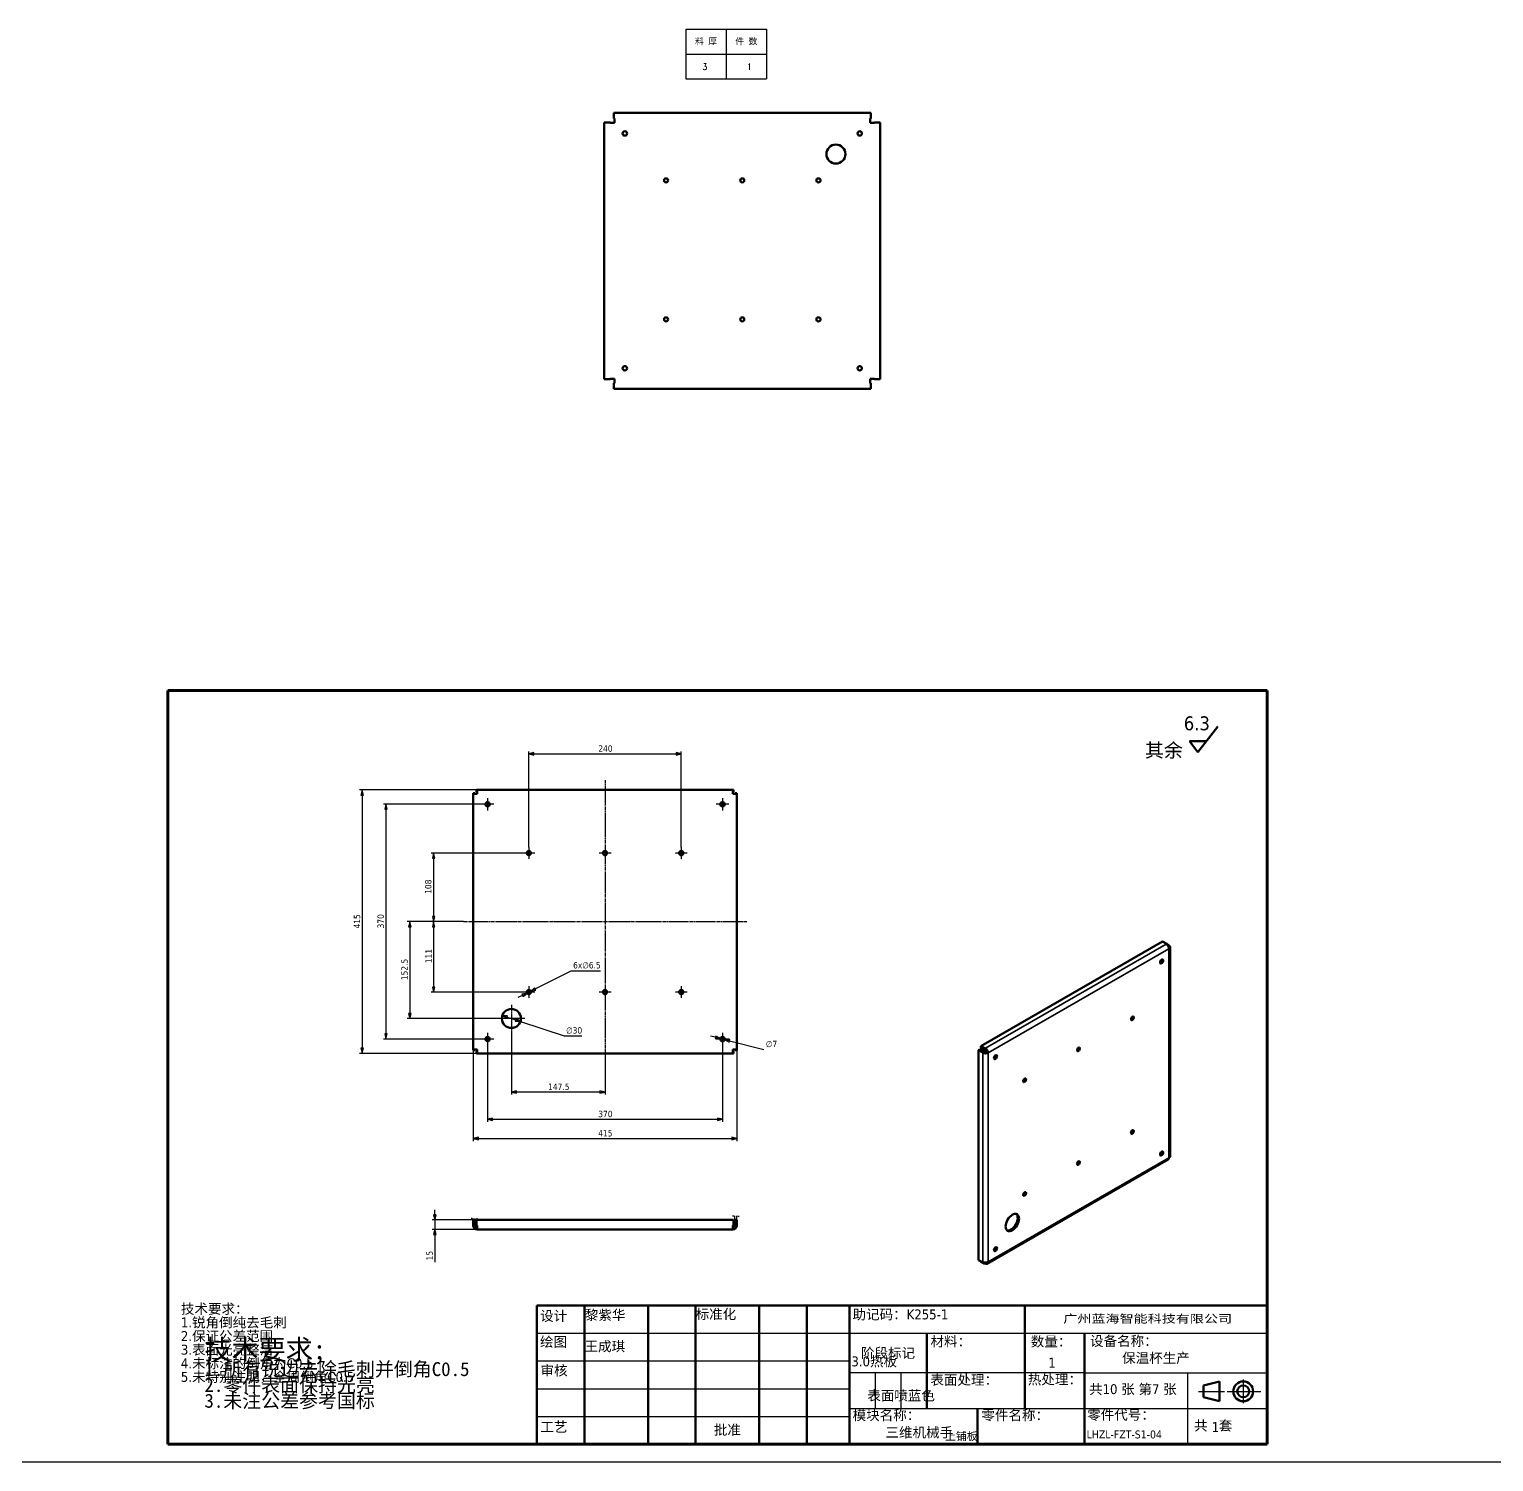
# Model space of a CAD drawing. Header units: millimetres. Extents: x 1472 to 285341, y -86221 to 5170.
# Drawn here: x 4668 to 6975, y -3300 to -1043 of the extents above; entities that cross this region are included whole.
import ezdxf
from ezdxf.enums import TextEntityAlignment as Align

# ---------------------------------------------------------------- set-up
doc = ezdxf.new("R2010")
doc.units = ezdxf.units.MM
doc.linetypes.add('CHAIN', pattern=[0.3543, 0.2362, -0.0295, 0.0591, -0.0295])
for name, color, linetype, lineweight, true_color in [('中心标记 (ISO)', 1, 'Continuous', 25, 0xff0000), ('中心线 (ISO)', 1, 'Continuous', 25, 0xff0000), ('尺寸 (ISO)', 5, 'Continuous', 25, 0x0000ff)]:
    doc.layers.add(name, color=color, linetype=linetype, lineweight=lineweight, true_color=true_color)
for name, color, linetype, lineweight in [('可见 (ISO)', 7, 'Continuous', 50), ('可见窄的 (ISO)', 7, 'Continuous', 35), ('图框 (ISO)', 7, 'Continuous', 70), ('标题 (ISO)', 7, 'Continuous', 50), ('符号 (ISO)', 7, 'Continuous', 25)]:
    doc.layers.add(name, color=color, linetype=linetype, lineweight=lineweight)
doc.styles.add('DIM', font='romans.shx', dxfattribs={"width": 0.8, "bigfont": 'bigfont.shx'})
doc.styles.get("Standard").update_dxf_attribs({"font": 'arial.ttf'})
doc.styles.add('文本样式19', font='tahoma.ttf')
doc.styles.add('文本样式91', font='tahoma.ttf')
doc.styles.add('注释文本 (ISO)', font='tahoma.ttf')
doc.dimstyles.get("Standard").update_dxf_attribs({"dimtxt": 0.18, "dimasz": 0.18, "dimexe": 0.18, "dimexo": 0.0625, "dimgap": 0.09, "dimtad": 0, "dimtih": 1, "dimtoh": 1, "dimdec": 4, "dimzin": 0, "dimdsep": 46, "dimtxsty": 'Standard', "dimcen": 0.09, "dimadec": 0, "dimazin": 0, "dimtfac": 1, "dimtdec": 4, "dimtofl": 0, "dimtmove": 0, "dimatfit": 3, "dimfxl": 0, "dimtolj": 1, "dimtzin": 0, "dimarcsym": 0})
doc.dimstyles.new('默认 (GB)', dxfattribs={"dimscale": 4, "dimtxt": 2.5, "dimasz": 2, "dimexe": 1, "dimexo": 0, "dimgap": 0.75, "dimtad": 1, "dimtoh": 1, "dimrnd": 1e-08, "dimdsep": 46, "dimtxsty": '注释文本 (ISO)', "dimblk": 'Filled-1', "dimcen": 0.09, "dimdle": 10, "dimclrd": 256, "dimclre": 256, "dimclrt": 256, "dimaunit": 1, "dimazin": 2, "dimtfac": 0.8, "dimtdec": 3, "dimtmove": 0, "dimatfit": 3, "dimldrblk": 'Filled-2', "dimfxl": 0, "dimtolj": 1, "dimtzin": 0, "dimlwd": -1, "dimlwe": -1, "dimarcsym": 0})

# ---------------------------------------------------------------- blocks, each defined once
blk = doc.blocks.new('图框 A3-A4')
at = {"layer": '图框 (ISO)'}
for p, q in [((287, 200), (10, 200)), ((10, 200), (10, 10)), ((287, 10), (287, 200)), ((10, 10), (287, 10))]:
    blk.add_line(p, q, dxfattribs=at)
blk = doc.blocks.new('标题栏 GB1')
at = {"layer": '标题 (ISO)'}
for p, q in [((361.15, 211.7), (366.21, 218.12)), ((361.15, 211.7), (359.01, 214.46)), ((359.01, 214.46), (363.33, 214.46)), ((194.57, 65.23), (194.57, 72.23)), ((194.57, 72.23), (378.57, 72.23)), ((206.57, 65.23), (206.57, 72.23)), ((222.57, 65.23), (222.57, 72.23)), ((234.57, 65.23), (234.57, 72.23)), ((250.57, 65.23), (250.57, 72.23)), ((262.57, 65.23), (262.57, 72.23)), ((273.31, 65.23), (273.31, 72.23)), ((317.57, 65.23), (317.57, 72.23)), ((378.57, 72.23), (378.57, 65.23)), ((194.57, 37.23), (194.57, 65.23)), ((206.57, 37.23), (206.57, 65.23)), ((222.57, 44.23), (222.57, 65.23)), ((234.57, 37.23), (234.57, 65.23)), ((250.57, 37.23), (250.57, 65.23)), ((262.57, 37.23), (262.57, 65.23)), ((273.31, 65.23), (273.31, 37.23)), ((317.57, 55.23), (317.57, 65.23)), ((378.57, 65.23), (378.57, 37.23)), ((317.57, 55.23), (317.57, 46.23)), ((366.57, 53.06), (362.57, 52.06)), ((362.57, 52.06), (362.57, 49.06)), ((366.57, 48.06), (366.57, 53.06)), ((362.57, 49.06), (366.57, 48.06)), ((305.57, 46.23), (305.57, 37.23)), ((222.57, 44.23), (222.57, 37.23)), ((378.57, 37.23), (194.57, 37.23))]:
    blk.add_line(p, q, dxfattribs=at)
at = {"layer": '标题 (ISO)', "lineweight": 25}
for p, q in [((194.57, 65.23), (273.31, 65.23)), ((273.31, 65.23), (378.57, 65.23)), ((194.57, 58.23), (273.31, 58.23)), ((332.57, 55.23), (273.31, 55.23)), ((279.81, 55.23), (279.81, 46.23)), ((286.31, 55.23), (286.31, 46.23)), ((332.57, 55.23), (378.57, 55.23)), ((358.57, 55.23), (358.57, 46.23)), ((372.58, 53.56), (372.58, 47.56)), ((194.57, 51.23), (273.31, 51.23)), ((361.32, 50.56), (367.88, 50.56)), ((368.55, 50.56), (370.07, 50.56)), ((370.07, 50.56), (376.97, 50.56)), ((273.31, 46.23), (378.57, 46.23)), ((358.57, 46.23), (358.57, 37.23)), ((194.57, 44.23), (273.31, 44.23))]:
    blk.add_line(p, q, dxfattribs=at)
at = {"layer": '标题 (ISO)', "lineweight": 50}
for p, q in [((292.81, 65.23), (292.81, 46.23)), ((332.57, 65.23), (332.57, 37.23))]:
    blk.add_line(p, q, dxfattribs=at)
at = {"layer": '标题 (ISO)'}
for radius in [2.5, 1.5]:
    blk.add_circle((372.57, 50.56), radius, dxfattribs=at)
at = {"layer": '标题 (ISO)', "style": '注释文本 (ISO)'}
blk.add_text('阶段标记', height=2.5, dxfattribs=at).set_placement((283.06, 60.23), align=Align.MIDDLE_CENTER)
for s, insert, char_height, attachment_point in [('\\fTahoma|b0|i0;\\H3.5000;6.3', (357.6, 220.71), 3.5, 1), ('\\fTahoma|b0|i0;\\H3.5000;其余', (347.8, 213.91), 3.5, 1), ('\\fTahoma|b0|i0;设计', (195.38, 70.83), 2.5, 1), ('\\f仿宋|b0|i0;\\H2.5000;黎紫华', (206.66, 71.05), 2.5, 1), ('\\fTahoma|b0|i0;标准化', (234.57, 71.28), 2.5, 1), ('助记码：K255-1', (274.11, 71.21), 2.5, 1), ('\\fTahoma|b0|i0;\\W1.30;\\H2.0000;广州\\fArial|b0|i0;\\W1.30;\\H2.0000;蓝海\\fTahoma|b0|i0;\\W1.30;\\H2.0000;智能科技有限公司', (348.5, 68.73), 2, 5), ('\\fTahoma|b0|i0;绘图', (195.35, 64.28), 2.5, 1), ('\\fTahoma|b0|i0;材料：', (293.76, 64.39), 2.5, 1), ('\\fTahoma|b0|i0;数量：', (319.04, 64.37), 2.5, 1), ('\\fTahoma|b0|i0;设备名称：', (333.96, 64.5), 2.5, 1), ('保温杯生产', (342.05, 60.22), 2.5, 1), ('\\fTahoma|b0|i0;审核', (195.48, 57.07), 2.5, 1), ('\\fTahoma|b0|i0;热处理：', (318.29, 54.82), 2.5, 1), ('\\fTahoma|b0|i0;模块名称：', (274.14, 45.81), 2.5, 1), ('\\fTahoma|b0|i0;零件名称：', (306.59, 45.8), 2.5, 1), ('\\fTahoma|b0|i0;零件代号：', (333.25, 45.9), 2.5, 1), ('\\fTahoma|b0|i0;批准', (242.57, 40.73), 2.5, 5), ('三维机械手', (282.42, 41.45), 2.5, 1), ('1', (364.63, 42.81), 2.5, 1)]:
    blk.add_mtext(s, dxfattribs=dict(at, insert=insert, char_height=char_height, attachment_point=attachment_point))
at = {"layer": '标题 (ISO)', "insert": (104.85, 72.61), "char_height": 2.5, "attachment_point": 1, "line_spacing_factor": 0.823237, "style": '注释文本 (ISO)'}
blk.add_mtext('\\fTahoma|b0|i0;技术要求：\\P1.锐角倒纯去毛刺\\P2.保证公差范围\\P3.表面光亮整洁\\P4.未标注的倒角为C0.5\\P5.未特别注明，全周倒角C0.5\\P', dxfattribs=at)
at = {"layer": '标题 (ISO)', "char_height": 2.5, "attachment_point": 1, "style": '注释文本 (ISO)'}
for s, insert, width in [('\\f仿宋|b0|i0;\\H2.5000;王成琪', (206.57, 63.16), 11.2281), ('\\fTahoma|b0|i0;表面处理：', (293.74, 54.71), 17.19), ('\\fTahoma|b0|i0;工艺', (195.45, 42.85), 6.876), ('\\fTahoma|b0|i0;  共   套', (358.32, 43.18), 17.7919)]:
    blk.add_mtext(s, dxfattribs=dict(at, insert=insert, width=width))
at = {"layer": '标题 (ISO)', "insert": (333.72, 52.37), "char_height": 2.5, "width": 27.2374, "attachment_point": 1, "line_spacing_factor": 0.987884, "style": '注释文本 (ISO)'}
blk.add_mtext('共10 张 第7 张', dxfattribs=at)
at = {"layer": '标题 (ISO)'}
for tag, p, height, style in [('材料_001', (293.5, 56.7), 2.5, '注释文本 (ISO)'), ('描述_001', (333.1, 38.7), 2, '文本样式91'), ('零件代号_001', (306.4, 37.87), 2, '文本样式91')]:
    blk.add_attdef(tag, p, '', height=height, dxfattribs=dict(at, style=style))
at = {"layer": '标题 (ISO)', "style": '文本样式91'}
blk.add_attdef('热处理', text='', height=2, dxfattribs=at).set_placement((318.2, 50.63), align=Align.TOP_LEFT)
at = {"layer": '标题 (ISO)', "style": '文本样式19'}
for tag, p in [('工程核准人', (256.57, 40.73)), ('工程批准日期', (267.94, 40.73))]:
    blk.add_attdef(tag, text='', height=1, dxfattribs=at).set_placement(p, align=Align.MIDDLE_CENTER)
blk = doc.blocks.new('Filled-1')
at = {"color": 0}
for p, q in [((0, 0), (-1, 0.25)), ((-1, 0.25), (-1, -0.25)), ((-1, 0), (0, 0)), ((-1, -0.25), (0, 0))]:
    blk.add_line(p, q, dxfattribs=at)
at = {"color": 0, "flags": 128}
blk.add_lwpolyline([(-1, -0.25), (0, 0), (-1, 0.25), (-1, -0.25)], dxfattribs=at)
at = {"color": 0}
blk.add_solid([(-1, -0.25), (0, 0), (-1, 0.25), (-1, -0.25)], dxfattribs=at)
blk = doc.blocks.new('*D412')
at = {"layer": 'Defpoints', "color": 0, "transparency": 16777216}
for p in [(5695.1, -2185), (5455.1, -2331.8), (5695.1, -2331.8)]:
    blk.add_point(p, dxfattribs=at)
at = {"layer": '尺寸 (ISO)', "transparency": 16777216}
for p, q in [((5455.1, -2331.8), (5455.1, -2181)), ((5463.1, -2185), (5687.1, -2185)), ((5695.1, -2331.8), (5695.1, -2181))]:
    blk.add_line(p, q, dxfattribs=at)
at = {"layer": '尺寸 (ISO)', "transparency": 16777216, "xscale": 8, "yscale": 8, "zscale": 8, "rotation": 180}
blk.add_blockref('Filled-1', (5455.1, -2185), dxfattribs=at)
at = {"layer": '尺寸 (ISO)', "transparency": 16777216, "xscale": 8, "yscale": 8, "zscale": 8}
blk.add_blockref('Filled-1', (5695.1, -2185), dxfattribs=at)
at = {"layer": '尺寸 (ISO)', "transparency": 16777216, "insert": (5564.5, -2171.6), "char_height": 10, "attachment_point": 1, "style": '注释文本 (ISO)'}
blk.add_mtext('\\A1;240', dxfattribs=at)
blk = doc.blocks.new('Filled-2')
at = {"color": 0}
for p, q in [((0, 0), (-1, 0.125)), ((-1, 0.125), (-1, -0.125)), ((-1, 0), (0, 0)), ((-1, -0.125), (0, 0))]:
    blk.add_line(p, q, dxfattribs=at)
at = {"color": 0, "flags": 128}
blk.add_lwpolyline([(-1, -0.125), (0, 0), (-1, 0.125), (-1, -0.125)], dxfattribs=at)
at = {"color": 0}
blk.add_solid([(-1, -0.125), (0, 0), (-1, 0.125), (-1, -0.125)], dxfattribs=at)
blk = doc.blocks.new('*D413')
at = {"layer": 'Defpoints', "color": 0, "transparency": 16777216}
for p in [(5427.6, -2623.1), (5575.1, -2672.4), (5427.6, -2717.7)]:
    blk.add_point(p, dxfattribs=at)
at = {"layer": '尺寸 (ISO)', "transparency": 16777216}
for p, q in [((5427.6, -2623.1), (5427.6, -2721.7)), ((5575.1, -2672.4), (5575.1, -2721.7)), ((5567.1, -2717.7), (5435.6, -2717.7))]:
    blk.add_line(p, q, dxfattribs=at)
at = {"layer": '尺寸 (ISO)', "transparency": 16777216, "xscale": 8, "yscale": 8, "zscale": 8, "rotation": 180}
blk.add_blockref('Filled-1', (5427.6, -2717.7), dxfattribs=at)
at = {"layer": '尺寸 (ISO)', "transparency": 16777216, "xscale": 8, "yscale": 8, "zscale": 8}
blk.add_blockref('Filled-1', (5575.1, -2717.7), dxfattribs=at)
at = {"layer": '尺寸 (ISO)', "transparency": 16777216, "insert": (5485.4, -2704.4), "char_height": 10, "attachment_point": 1, "style": '注释文本 (ISO)'}
blk.add_mtext('\\A1;147.5', dxfattribs=at)
blk = doc.blocks.new('*D414')
at = {"layer": 'Defpoints', "color": 0, "transparency": 16777216}
for p in [(5352, -2449.3), (5267.6, -2601.8), (5406.3, -2601.8)]:
    blk.add_point(p, dxfattribs=at)
at = {"layer": '尺寸 (ISO)', "transparency": 16777216}
for p, q in [((5352, -2449.3), (5263.6, -2449.3)), ((5267.6, -2457.3), (5267.6, -2593.8)), ((5406.3, -2601.8), (5263.6, -2601.8))]:
    blk.add_line(p, q, dxfattribs=at)
at = {"layer": '尺寸 (ISO)', "transparency": 16777216, "xscale": 8, "yscale": 8, "zscale": 8}
for p, rotation in [((5267.6, -2449.3), 90), ((5267.6, -2601.8), 270)]:
    blk.add_blockref('Filled-1', p, dxfattribs=dict(at, rotation=rotation))
at = {"layer": '尺寸 (ISO)', "transparency": 16777216, "insert": (5254.2, -2541.6), "char_height": 10, "attachment_point": 1, "rotation": 90, "style": '注释文本 (ISO)'}
blk.add_mtext('\\A1;152.5', dxfattribs=at)
blk = doc.blocks.new('*D415')
at = {"layer": 'Defpoints', "color": 0, "transparency": 16777216}
for p in [(5352, -2449.3), (5305.1, -2560.3), (5455.1, -2560.3)]:
    blk.add_point(p, dxfattribs=at)
at = {"layer": '尺寸 (ISO)', "transparency": 16777216}
for p, q in [((5352, -2449.3), (5301.1, -2449.3)), ((5305.1, -2457.3), (5305.1, -2552.3)), ((5455.1, -2560.3), (5301.1, -2560.3))]:
    blk.add_line(p, q, dxfattribs=at)
at = {"layer": '尺寸 (ISO)', "transparency": 16777216, "xscale": 8, "yscale": 8, "zscale": 8}
for p, rotation in [((5305.1, -2449.3), 90), ((5305.1, -2560.3), 270)]:
    blk.add_blockref('Filled-1', p, dxfattribs=dict(at, rotation=rotation))
at = {"layer": '尺寸 (ISO)', "transparency": 16777216, "insert": (5292.1, -2514.8), "char_height": 10, "attachment_point": 1, "rotation": 90, "style": '注释文本 (ISO)'}
blk.add_mtext('\\A1;111', dxfattribs=at)
blk = doc.blocks.new('*D416')
at = {"layer": 'Defpoints', "color": 0, "transparency": 16777216}
for p in [(5455.1, -2341.3), (5305.1, -2449.3), (5352, -2449.3)]:
    blk.add_point(p, dxfattribs=at)
at = {"layer": '尺寸 (ISO)', "transparency": 16777216}
for p, q in [((5455.1, -2341.3), (5301.1, -2341.3)), ((5305.1, -2349.3), (5305.1, -2441.3)), ((5352, -2449.3), (5301.1, -2449.3))]:
    blk.add_line(p, q, dxfattribs=at)
at = {"layer": '尺寸 (ISO)', "transparency": 16777216, "xscale": 8, "yscale": 8, "zscale": 8}
for p, rotation in [((5305.1, -2341.3), 90), ((5305.1, -2449.3), 270)]:
    blk.add_blockref('Filled-1', p, dxfattribs=dict(at, rotation=rotation))
at = {"layer": '尺寸 (ISO)', "transparency": 16777216, "insert": (5291.6, -2405.5), "char_height": 10, "attachment_point": 1, "rotation": 90, "style": '注释文本 (ISO)'}
blk.add_mtext('\\A1;108', dxfattribs=at)
blk = doc.blocks.new('*D417')
at = {"layer": 'Defpoints', "color": 0, "transparency": 16777216}
for p in [(5390.1, -2644.1), (5760.1, -2644.1), (5760.1, -2760.7)]:
    blk.add_point(p, dxfattribs=at)
at = {"layer": '尺寸 (ISO)', "transparency": 16777216}
for p, q in [((5390.1, -2644.1), (5390.1, -2764.7)), ((5760.1, -2644.1), (5760.1, -2764.7)), ((5398.1, -2760.7), (5752.1, -2760.7))]:
    blk.add_line(p, q, dxfattribs=at)
at = {"layer": '尺寸 (ISO)', "transparency": 16777216, "xscale": 8, "yscale": 8, "zscale": 8, "rotation": 180}
blk.add_blockref('Filled-1', (5390.1, -2760.7), dxfattribs=at)
at = {"layer": '尺寸 (ISO)', "transparency": 16777216, "xscale": 8, "yscale": 8, "zscale": 8}
blk.add_blockref('Filled-1', (5760.1, -2760.7), dxfattribs=at)
at = {"layer": '尺寸 (ISO)', "transparency": 16777216, "insert": (5564.4, -2747.3), "char_height": 10, "attachment_point": 1, "style": '注释文本 (ISO)'}
blk.add_mtext('\\A1;370', dxfattribs=at)
blk = doc.blocks.new('*D418')
at = {"layer": 'Defpoints', "color": 0, "transparency": 16777216}
for p in [(5390.1, -2264.3), (5230.1, -2634.3), (5390.1, -2634.3)]:
    blk.add_point(p, dxfattribs=at)
at = {"layer": '尺寸 (ISO)', "transparency": 16777216}
for p, q in [((5390.1, -2264.3), (5226.1, -2264.3)), ((5230.1, -2272.3), (5230.1, -2626.3)), ((5390.1, -2634.3), (5226.1, -2634.3))]:
    blk.add_line(p, q, dxfattribs=at)
at = {"layer": '尺寸 (ISO)', "transparency": 16777216, "xscale": 8, "yscale": 8, "zscale": 8}
for p, rotation in [((5230.1, -2264.3), 90), ((5230.1, -2634.3), 270)]:
    blk.add_blockref('Filled-1', p, dxfattribs=dict(at, rotation=rotation))
at = {"layer": '尺寸 (ISO)', "transparency": 16777216, "insert": (5216.7, -2460), "char_height": 10, "attachment_point": 1, "rotation": 90, "style": '注释文本 (ISO)'}
blk.add_mtext('\\A1;370', dxfattribs=at)
blk = doc.blocks.new('*D419')
at = {"layer": 'Defpoints', "color": 0, "transparency": 16777216}
for p in [(5373.6, -2241.8), (5192.6, -2656.8), (5373.6, -2656.8)]:
    blk.add_point(p, dxfattribs=at)
at = {"layer": '尺寸 (ISO)', "transparency": 16777216}
for p, q in [((5373.6, -2241.8), (5188.6, -2241.8)), ((5192.6, -2249.8), (5192.6, -2648.8)), ((5373.6, -2656.8), (5188.6, -2656.8))]:
    blk.add_line(p, q, dxfattribs=at)
at = {"layer": '尺寸 (ISO)', "transparency": 16777216, "xscale": 8, "yscale": 8, "zscale": 8}
for p, rotation in [((5192.6, -2241.8), 90), ((5192.6, -2656.8), 270)]:
    blk.add_blockref('Filled-1', p, dxfattribs=dict(at, rotation=rotation))
at = {"layer": '尺寸 (ISO)', "transparency": 16777216, "insert": (5179.4, -2460.1), "char_height": 10, "attachment_point": 1, "rotation": 90, "style": '注释文本 (ISO)'}
blk.add_mtext('\\A1;415', dxfattribs=at)
blk = doc.blocks.new('*D420')
at = {"layer": 'Defpoints', "color": 0, "transparency": 16777216}
for p in [(5413.4, -2597.1), (5441.8, -2606.5)]:
    blk.add_point(p, dxfattribs=at)
at = {"layer": '尺寸 (ISO)', "transparency": 16777216}
for p, q in [((5421, -2599.6), (5434.2, -2604)), ((5441.8, -2606.5), (5510.8, -2629.4)), ((5510.8, -2629.4), (5538.6, -2629.4))]:
    blk.add_line(p, q, dxfattribs=at)
at = {"layer": '尺寸 (ISO)', "transparency": 16777216, "xscale": 8, "yscale": 8, "zscale": 8}
for p, rotation in [((5413.4, -2597.1), 161.6757557167886), ((5441.8, -2606.5), 341.6757557167886)]:
    blk.add_blockref('Filled-1', p, dxfattribs=dict(at, rotation=rotation))
at = {"layer": '尺寸 (ISO)', "transparency": 16777216, "insert": (5513.8, -2615.6), "char_height": 10, "attachment_point": 1, "style": '注释文本 (ISO)'}
blk.add_mtext('\\A1;∅30', dxfattribs=at)
blk = doc.blocks.new('*D421')
at = {"layer": 'Defpoints', "color": 0, "transparency": 16777216}
for p in [(5367.6, -2650.8), (5782.6, -2650.8), (5782.6, -2790.9)]:
    blk.add_point(p, dxfattribs=at)
at = {"layer": '尺寸 (ISO)', "transparency": 16777216}
for p, q in [((5367.6, -2650.8), (5367.6, -2794.9)), ((5782.6, -2650.8), (5782.6, -2794.9)), ((5375.6, -2790.9), (5774.6, -2790.9))]:
    blk.add_line(p, q, dxfattribs=at)
at = {"layer": '尺寸 (ISO)', "transparency": 16777216, "xscale": 8, "yscale": 8, "zscale": 8, "rotation": 180}
blk.add_blockref('Filled-1', (5367.6, -2790.9), dxfattribs=at)
at = {"layer": '尺寸 (ISO)', "transparency": 16777216, "xscale": 8, "yscale": 8, "zscale": 8}
blk.add_blockref('Filled-1', (5782.6, -2790.9), dxfattribs=at)
at = {"layer": '尺寸 (ISO)', "transparency": 16777216, "insert": (5564.3, -2777.7), "char_height": 10, "attachment_point": 1, "style": '注释文本 (ISO)'}
blk.add_mtext('\\A1;415', dxfattribs=at)
blk = doc.blocks.new('*D422')
at = {"layer": 'Defpoints', "color": 0, "transparency": 16777216}
for p in [(5372.7, -2919.2), (5306.9, -2934.2), (5373.6, -2934.2)]:
    blk.add_point(p, dxfattribs=at)
at = {"layer": '尺寸 (ISO)', "transparency": 16777216}
for p, q in [((5306.9, -2911.2), (5306.9, -2903.2)), ((5372.7, -2919.2), (5302.9, -2919.2)), ((5306.9, -2919.2), (5306.9, -2934.2)), ((5373.6, -2934.2), (5302.9, -2934.2)), ((5306.9, -2942.2), (5306.9, -2986))]:
    blk.add_line(p, q, dxfattribs=at)
at = {"layer": '尺寸 (ISO)', "transparency": 16777216, "xscale": 8, "yscale": 8, "zscale": 8}
for p, rotation in [((5306.9, -2919.2), 270), ((5306.9, -2934.2), 90)]:
    blk.add_blockref('Filled-1', p, dxfattribs=dict(at, rotation=rotation))
at = {"layer": '尺寸 (ISO)', "transparency": 16777216, "insert": (5293.7, -2983), "char_height": 10, "attachment_point": 1, "rotation": 90, "style": '注释文本 (ISO)'}
blk.add_mtext('\\A1;15', dxfattribs=at)
blk = doc.blocks.new('*D423')
at = {"layer": 'Defpoints', "color": 0, "transparency": 16777216}
for p in [(5458, -2558.9), (5452.2, -2561.8)]:
    blk.add_point(p, dxfattribs=at)
at = {"layer": '尺寸 (ISO)', "transparency": 16777216}
for p, q in [((5465.1, -2555.3), (5521.8, -2526.7)), ((5521.8, -2526.7), (5567.9, -2526.7)), ((5452.2, -2561.8), (5458, -2558.9)), ((5445.1, -2565.4), (5437.9, -2569))]:
    blk.add_line(p, q, dxfattribs=at)
at = {"layer": '尺寸 (ISO)', "transparency": 16777216, "xscale": 8, "yscale": 8, "zscale": 8}
for p, rotation in [((5452.2, -2561.8), 26.71383668598196), ((5458, -2558.9), 206.713836685982)]:
    blk.add_blockref('Filled-1', p, dxfattribs=dict(at, rotation=rotation))
at = {"layer": '尺寸 (ISO)', "transparency": 16777216, "insert": (5524.8, -2513), "char_height": 10, "attachment_point": 1, "style": '注释文本 (ISO)'}
blk.add_mtext('\\A1;6x∅6.5', dxfattribs=at)
blk = doc.blocks.new('*D424')
at = {"layer": 'Defpoints', "color": 0, "transparency": 16777216}
for p in [(5756.7, -2633.5), (5763.5, -2635.2)]:
    blk.add_point(p, dxfattribs=at)
at = {"layer": '尺寸 (ISO)', "transparency": 16777216}
for p, q in [((5748.9, -2631.5), (5741.2, -2629.5)), ((5756.7, -2633.5), (5763.5, -2635.2)), ((5771.3, -2637.1), (5825.4, -2650.8))]:
    blk.add_line(p, q, dxfattribs=at)
at = {"layer": '尺寸 (ISO)', "transparency": 16777216, "xscale": 8, "yscale": 8, "zscale": 8}
for p, rotation in [((5756.7, -2633.5), 345.8372475232064), ((5763.5, -2635.2), 165.8372475232064)]:
    blk.add_blockref('Filled-1', p, dxfattribs=dict(at, rotation=rotation))
at = {"layer": '尺寸 (ISO)', "transparency": 16777216, "insert": (5828.4, -2637), "char_height": 10, "attachment_point": 1, "style": '注释文本 (ISO)'}
blk.add_mtext('\\A1;∅7', dxfattribs=at)
blk = doc.blocks.new('加工')
at = {"layer": '符号 (ISO)', "insert": (-36.68, 11.05), "char_height": 2.5, "width": 80.4946, "attachment_point": 1, "line_spacing_factor": 0.683636, "style": '注释文本 (ISO)'}
blk.add_mtext('{\\fFangSong|b0|i0|c134|p49;\\H2x;技术要求\\fFangSong|b0|i0|c0|p49;;\\P\\H0.7x;1.\\fFangSong|b0|i0|c134|p49;所有锐边去除毛刺并倒角\\fFangSong|b0|i0|c0|p49;C0.5\\H2.12498x; \\H0.47059x;\\P2.\\fFangSong|b0|i0|c134|p49;零件表面保持光亮\\H1.84035x; \\H0.54337x;\\P\\fFangSong|b0|i0|c0|p49;3.\\fFangSong|b0|i0|c134|p49;未注公差参考国标\\H1.80945x; }', dxfattribs=at)
blk = doc.blocks.new('*D425')
at = {"color": 0, "lineweight": -2, "transparency": 16777216}
for p, q in [((5365.8, -2917.2), (5364, -2917.2)), ((5367.6, -2919.2), (5367.6, -2917)), ((5370.6, -2919.2), (5370.6, -2917)), ((5372.4, -2917.2), (5374.2, -2917.2))]:
    blk.add_line(p, q, dxfattribs=at)
at = {"color": 0, "transparency": 16777216}
for points in [[(5365.8, -2916.9), (5365.8, -2917.5), (5367.6, -2917.2)], [(5372.4, -2916.9), (5372.4, -2917.5), (5370.6, -2917.2)]]:
    blk.add_solid(points, dxfattribs=at)
at = {"layer": 'Defpoints', "color": 0, "transparency": 16777216}
for p in [(5367.6, -2917.2), (5367.6, -2919.2), (5370.6, -2919.2)]:
    blk.add_point(p, dxfattribs=at)
at = {"color": 0, "transparency": 16777216, "insert": (5369.1, -2917.2), "char_height": 0.25, "attachment_point": 5}
blk.add_mtext('\\A1;3.0000', dxfattribs=at)
blk = doc.blocks.new('*D426')
at = {"color": 0, "lineweight": -2, "transparency": 16777216}
for p, q in [((5777.8, -2913.1), (5776, -2913.1)), ((5779.6, -2919.2), (5779.6, -2912.9)), ((5782.6, -2919.2), (5782.6, -2912.9)), ((5784.4, -2913.1), (5786.2, -2913.1))]:
    blk.add_line(p, q, dxfattribs=at)
at = {"color": 0, "transparency": 16777216}
for points in [[(5777.8, -2912.8), (5777.8, -2913.4), (5779.6, -2913.1)], [(5784.4, -2912.8), (5784.4, -2913.4), (5782.6, -2913.1)]]:
    blk.add_solid(points, dxfattribs=at)
at = {"layer": 'Defpoints', "color": 0, "transparency": 16777216}
for p in [(5779.6, -2919.2), (5782.6, -2913.1), (5782.6, -2919.2)]:
    blk.add_point(p, dxfattribs=at)
at = {"color": 0, "transparency": 16777216, "insert": (5781.1, -2913.1), "char_height": 0.25, "attachment_point": 5}
blk.add_mtext('\\A1;3.0000', dxfattribs=at)
blk = doc.blocks.new('*T31')
at = {"color": 0, "linetype": 'ByBlock', "lineweight": -2, "transparency": 16777216}
for p, q in [((0, 0), (127, 0)), ((0, 0), (0, -78)), ((63.5, 0), (63.5, -78)), ((127, 0), (127, -78)), ((0, -39), (127, -39)), ((0, -78), (127, -78))]:
    blk.add_line(p, q, dxfattribs=at)
at = {"color": 0, "transparency": 16777216, "char_height": 10, "width": 60.5, "attachment_point": 5}
for s, insert in [('{\\fSimSun|b0|i0|c134|p2;料 厚}', (31.75, -19.5)), ('{\\fSimSun|b0|i0|c134|p2;件 数}', (95.25, -19.5))]:
    blk.add_mtext(s, dxfattribs=dict(at, insert=insert))
blk = doc.blocks.new('拆图参数')
blk.add_blockref('*T31', (-63.5, 78))
at = {"style": 'DIM', "width": 0.8}
blk.add_attdef('6', text='', height=10, dxfattribs=at).set_placement((-37.1, 18.9), align=Align.MIDDLE_LEFT)
blk.add_attdef('1', text='', height=10, dxfattribs=at).set_placement((36.6, 19.3), align=Align.MIDDLE_CENTER)

msp = doc.modelspace()

# ---------------------------------------------------------------- linework, layer by layer
msp.add_line((2134.45746, -3300.18267), (59424.02574, -3300.18267))
at = {"layer": '中心标记 (ISO)', "linetype": 'CHAIN', "ltscale": 3.466867}
for p, q in [((5390.09976, -2254.56733), (5390.09976, -2274.06733)), ((5760.09976, -2254.56733), (5760.09976, -2274.06733)), ((5399.84976, -2264.31733), (5380.34976, -2264.31733)), ((5769.84976, -2264.31733), (5750.34976, -2264.31733)), ((5390.09976, -2624.56733), (5390.09976, -2644.06733)), ((5760.09976, -2624.56733), (5760.09976, -2644.06733)), ((5399.84976, -2634.31733), (5380.34976, -2634.31733)), ((5769.84976, -2634.31733), (5750.34976, -2634.31733))]:
    msp.add_line(p, q, dxfattribs=at)
at = {"layer": '中心标记 (ISO)', "linetype": 'CHAIN', "ltscale": 3.37797}
for p, q in [((5464.59976, -2341.31733), (5445.59976, -2341.31733)), ((5455.09976, -2331.81733), (5455.09976, -2350.81733)), ((5584.59976, -2341.31733), (5565.59976, -2341.31733)), ((5575.09976, -2331.81733), (5575.09976, -2350.81733)), ((5704.59976, -2341.31733), (5685.59976, -2341.31733)), ((5695.09976, -2331.81733), (5695.09976, -2350.81733)), ((5455.09976, -2550.81733), (5455.09976, -2569.81733)), ((5575.09976, -2550.81733), (5575.09976, -2569.81733)), ((5695.09976, -2550.81733), (5695.09976, -2569.81733)), ((5464.59976, -2560.31733), (5445.59976, -2560.31733)), ((5584.59976, -2560.31733), (5565.59976, -2560.31733)), ((5704.59976, -2560.31733), (5685.59976, -2560.31733))]:
    msp.add_line(p, q, dxfattribs=at)
at = {"layer": '中心标记 (ISO)', "linetype": 'CHAIN', "ltscale": 7.55611}
for p, q in [((5427.59976, -2580.56733), (5427.59976, -2623.06733)), ((5448.84976, -2601.81733), (5406.34976, -2601.81733))]:
    msp.add_line(p, q, dxfattribs=at)
at = {"layer": '中心线 (ISO)', "linetype": 'CHAIN', "ltscale": 23.990969}
for p, q in [((5575.09976, -2226.19233), (5575.09976, -2672.44233)), ((5351.97476, -2449.31733), (5798.22476, -2449.31733))]:
    msp.add_line(p, q, dxfattribs=at)
at = {"layer": '可见 (ISO)'}
for p, q in [((5588.86572, -1184.18094), (5588.86572, -1175.18094)), ((5588.86572, -1175.18094), (5993.62308, -1175.18094)), ((5993.62308, -1175.18094), (5993.62308, -1184.18094)), ((5573.95856, -1190.0881), (5582.95856, -1190.0881)), ((5573.95856, -1594.84546), (5573.95856, -1190.0881)), ((5582.95856, -1190.0881), (5582.95856, -1190.96678)), ((5582.95856, -1190.96678), (5589.7444, -1190.96678)), ((5589.7444, -1184.18094), (5588.86572, -1184.18094)), ((5589.7444, -1190.96678), (5589.7444, -1184.18094)), ((5993.62308, -1184.18094), (5992.7444, -1184.18094)), ((5992.7444, -1184.18094), (5992.7444, -1190.96678)), ((5992.7444, -1190.96678), (5999.53024, -1190.96678)), ((5999.53024, -1190.96678), (5999.53024, -1190.0881)), ((5999.53024, -1190.0881), (6008.53024, -1190.0881)), ((6008.53024, -1190.0881), (6008.53024, -1594.84546)), ((5582.95856, -1594.84546), (5573.95856, -1594.84546)), ((5589.7444, -1593.96678), (5582.95856, -1593.96678)), ((5582.95856, -1593.96678), (5582.95856, -1594.84546)), ((5588.86572, -1609.75262), (5588.86572, -1600.75262)), ((5588.86572, -1600.75262), (5589.7444, -1600.75262)), ((5993.62308, -1609.75262), (5588.86572, -1609.75262)), ((5589.7444, -1600.75262), (5589.7444, -1593.96678)), ((5999.53024, -1593.96678), (5992.7444, -1593.96678)), ((5992.7444, -1593.96678), (5992.7444, -1600.75262)), ((5992.7444, -1600.75262), (5993.62308, -1600.75262)), ((5993.62308, -1600.75262), (5993.62308, -1609.75262)), ((5999.53024, -1594.84546), (5999.53024, -1593.96678)), ((6008.53024, -1594.84546), (5999.53024, -1594.84546)), ((5370.59976, -2246.93865), (5367.59976, -2246.93865)), ((5367.59976, -2246.93865), (5367.59976, -2247.81733)), ((5367.59976, -2650.81733), (5367.59976, -2247.81733)), ((5373.59976, -2247.81733), (5367.59976, -2247.81733)), ((5370.59976, -2247.81733), (5370.59976, -2246.93865)), ((5373.59976, -2241.81733), (5372.72109, -2241.81733)), ((5372.72109, -2244.81733), (5372.72109, -2241.81733)), ((5373.59976, -2244.81733), (5372.72109, -2244.81733)), ((5373.59976, -2241.81733), (5776.59976, -2241.81733)), ((5373.59976, -2241.81733), (5373.59976, -2247.81733)), ((5776.59976, -2247.81733), (5776.59976, -2241.81733)), ((5777.47844, -2241.81733), (5776.59976, -2241.81733)), ((5776.59976, -2244.81733), (5777.47844, -2244.81733)), ((5782.59976, -2247.81733), (5776.59976, -2247.81733)), ((5777.47844, -2244.81733), (5777.47844, -2241.81733)), ((5779.59976, -2247.81733), (5779.59976, -2246.93865)), ((5779.59976, -2246.93865), (5782.59976, -2246.93865)), ((5782.59976, -2247.81733), (5782.59976, -2246.93865)), ((5782.59976, -2247.81733), (5782.59976, -2650.81733)), ((6167.16506, -2645.32989), (6453.37173, -2480.51443)), ((6453.37173, -2480.51443), (6459.73569, -2484.17919)), ((6459.73569, -2484.17919), (6459.11437, -2484.53699)), ((6459.73569, -2484.94767), (6459.73569, -2484.17919)), ((6463.35701, -2486.28073), (6459.73569, -2484.19535)), ((6461.79329, -2487.18122), (6463.35701, -2486.28073)), ((6462.12017, -2487.71135), (6463.35701, -2486.9991)), ((6463.35701, -2486.9991), (6463.35701, -2486.28073)), ((6465.11437, -2818.91376), (6465.11437, -2489.44227)), ((5367.59976, -2650.81733), (5373.59976, -2650.81733)), ((5367.59976, -2650.81733), (5367.59976, -2651.69601)), ((5370.59976, -2651.69601), (5367.59976, -2651.69601)), ((5370.59976, -2650.81733), (5370.59976, -2651.69601)), ((5373.59976, -2650.81733), (5373.59976, -2656.81733)), ((5776.59976, -2650.81733), (5782.59976, -2650.81733)), ((5776.59976, -2656.81733), (5776.59976, -2650.81733)), ((5779.59976, -2650.81733), (5779.59976, -2651.69601)), ((5779.59976, -2651.69601), (5782.59976, -2651.69601)), ((5782.59976, -2651.69601), (5782.59976, -2650.81733)), ((6165.66506, -2650.38061), (6163.54374, -2651.60219)), ((6163.54374, -2651.60219), (6169.9077, -2655.26695)), ((6163.54374, -2982.51041), (6163.54374, -2651.60219)), ((6172.02902, -2654.04537), (6165.66506, -2650.38061)), ((6173.52902, -2648.99465), (6167.16506, -2645.32989)), ((6167.16506, -2647.78253), (6167.16506, -2645.32989)), ((6173.52902, -2651.4473), (6167.16506, -2647.78253)), ((6174.15034, -2648.63686), (6173.52902, -2648.99465)), ((6173.52902, -2651.4473), (6173.52902, -2648.99465)), ((6174.15034, -2651.0895), (6173.52902, -2651.4473)), ((6174.15034, -2651.0895), (6174.15034, -2648.63686)), ((5373.59976, -2653.81733), (5372.72109, -2653.81733)), ((5372.72109, -2653.81733), (5372.72109, -2656.81733)), ((5372.72109, -2656.81733), (5373.59976, -2656.81733)), ((5776.59976, -2656.81733), (5373.59976, -2656.81733)), ((5776.59976, -2653.81733), (5777.47844, -2653.81733)), ((5776.59976, -2656.81733), (5777.47844, -2656.81733)), ((5777.47844, -2653.81733), (5777.47844, -2656.81733)), ((6172.02902, -2654.04537), (6169.9077, -2655.26695)), ((6172.02902, -2654.76373), (6169.9077, -2655.98532)), ((6169.9077, -2655.26695), (6169.9077, -2655.98532)), ((6172.02902, -2654.76373), (6172.02902, -2654.04537)), ((6176.27166, -2654.76373), (6178.39298, -2655.98532)), ((6177.14453, -2988.21313), (6462.10857, -2824.11326)), ((5367.59976, -2919.24813), (5367.59976, -2928.24813)), ((5370.59976, -2919.24813), (5367.59976, -2919.24813)), ((5370.59976, -2928.24813), (5367.59976, -2928.24813)), ((5370.59976, -2928.24813), (5370.59976, -2919.24813)), ((5372.72109, -2928.24813), (5372.72109, -2919.24813)), ((5372.72109, -2919.24813), (5777.47844, -2919.24813)), ((5373.59976, -2928.24813), (5372.72109, -2928.24813)), ((5373.59976, -2928.24813), (5373.59976, -2934.24813)), ((5776.59976, -2934.24813), (5776.59976, -2928.24813)), ((5777.47844, -2928.24813), (5776.59976, -2928.24813)), ((5777.47844, -2919.24813), (5777.47844, -2928.24813)), ((5779.59976, -2928.24813), (5779.59976, -2919.24813)), ((5779.59976, -2919.24813), (5782.59976, -2919.24813)), ((5779.59976, -2928.24813), (5782.59976, -2928.24813)), ((5782.59976, -2928.24813), (5782.59976, -2919.24813)), ((5776.59976, -2934.24813), (5373.59976, -2934.24813)), ((6169.9077, -2986.17517), (6163.54374, -2982.51041)), ((6167.16506, -2984.59579), (6167.16506, -2984.61195)), ((6167.16506, -2984.61195), (6173.52902, -2988.27671)), ((6169.9077, -2985.45681), (6169.9077, -2986.17517)), ((6170.57753, -2985.78944), (6169.9077, -2986.17517)), ((6173.52902, -2986.45023), (6173.52902, -2988.27671)), ((6173.52902, -2988.27671), (6174.15034, -2987.91892)), ((6174.15034, -2986.4688), (6174.15034, -2987.91892))]:
    msp.add_line(p, q, dxfattribs=at)
for centre, radius in [((5606.2444, -1207.46678), 3.5), ((5976.2444, -1207.46678), 3.5), ((5938.7444, -1239.96678), 15), ((5671.2444, -1281.46678), 3.25), ((5791.2444, -1281.46678), 3.25), ((5911.2444, -1281.46678), 3.25), ((5671.2444, -1500.46678), 3.25), ((5791.2444, -1500.46678), 3.25), ((5911.2444, -1500.46678), 3.25), ((5606.2444, -1577.46678), 3.5), ((5976.2444, -1577.46678), 3.5), ((5390.09976, -2264.31733), 3.5), ((5760.09976, -2264.31733), 3.5), ((5455.09976, -2341.31733), 3.25), ((5575.09976, -2341.31733), 3.25), ((5695.09976, -2341.31733), 3.25), ((5455.09976, -2560.31733), 3.25), ((5575.09976, -2560.31733), 3.25), ((5695.09976, -2560.31733), 3.25), ((5427.59976, -2601.81733), 15), ((5390.09976, -2634.31733), 3.5), ((5760.09976, -2634.31733), 3.5)]:
    msp.add_circle(centre, radius, dxfattribs=at)
for centre, radius, start, end in [((5373.59976, -2928.24813), 6, 180, 270), ((5373.59976, -2928.24813), 3, 180, 270), ((5776.59976, -2928.24813), 6, 270, 0), ((5776.59976, -2928.24813), 3, 270, 0)]:
    msp.add_arc(centre, radius, start, end, dxfattribs=at)
for centre, major_axis, ratio, start_param, end_param in [((6459.11437, -2489.44227), (2.99419, -5.1995), 0.5780931159, 0.7873318718, 2.3581281986), ((6459.11437, -2489.44227), (6, 0), 0.575861701, 5.4977871438, 7.0685834706), ((6449.56843, -2510.87211), (1.74661, 3.03304), 0.5780931159, 3.7912617102, 5.6335162506), ((6403.60649, -2600.29096), (1.62185, 2.8164), 0.5780931159, 3.8510938888, 5.573684072), ((6174.15034, -2653.54214), (-2.99419, 5.1995), 0.5780931159, 3.9289245254, 5.4997208522), ((6174.15034, -2653.54214), (-1.4971, 2.59975), 0.5780931159, 3.9289245254, 5.4997208522), ((6318.75368, -2649.15445), (1.62185, 2.8164), 0.5780931159, 3.8510938888, 5.573684072), ((6174.15034, -2653.54214), (6, 0), 0.575861701, 3.926990817, 5.4977871438), ((6174.15034, -2653.54214), (-3, 0), 0.575861701, 0.7853981634, 2.3561944902), ((6187.93892, -2661.53453), (1.74661, 3.03304), 0.5780931159, 3.7912617102, 5.6335162506), ((6233.90086, -2698.01793), (1.62185, 2.8164), 0.5780931159, 3.8510938888, 5.573684072), ((6403.60649, -2779.33378), (1.62185, 2.8164), 0.5780931159, 3.8510938888, 5.573684072), ((6449.56843, -2813.36455), (1.74661, 3.03304), 0.5780931159, 3.7912617102, 5.6335162506), ((6318.75368, -2828.19727), (1.62185, 2.8164), 0.5780931159, 3.8510938888, 5.573684072), ((6459.11437, -2818.91376), (2.99419, -5.1995), 0.5780931159, 0, 0.7873318718), ((6459.11437, -2818.91376), (6, 0), 0.575861701, 5.4977871438, 6.2831853072), ((6233.90086, -2877.06076), (1.62185, 2.8164), 0.5780931159, 3.8510938888, 5.573684072), ((6214.45543, -2922.18684), (-7.48548, -12.99875), 0.5780931159, 0.1416216153, 2.9999710383), ((6187.93892, -2964.02696), (1.74661, 3.03304), 0.5780931159, 3.7912617102, 5.6335162506), ((6174.15034, -2983.01363), (-6, 0), 0.575861701, 0.7853981634, 2.3561944902), ((6174.15034, -2983.01363), (2.99419, -5.1995), 0.5780931159, 5.4997208522, 7.070517179)]:
    msp.add_ellipse(centre, major_axis=major_axis, ratio=ratio, start_param=start_param, end_param=end_param, dxfattribs=at)
for centre, major_axis in [((6451.68975, -2512.0937), (1.74661, 3.03304)), ((6405.72781, -2601.51255), (1.62185, 2.8164)), ((6320.875, -2650.37604), (1.62185, 2.8164)), ((6190.06024, -2662.75611), (1.74661, 3.03304)), ((6236.02218, -2699.23952), (1.62185, 2.8164)), ((6405.72781, -2780.55537), (1.62185, 2.8164)), ((6451.68975, -2814.58614), (1.74661, 3.03304)), ((6320.875, -2829.41886), (1.62185, 2.8164)), ((6236.02218, -2878.28234), (1.62185, 2.8164)), ((6216.57675, -2923.40843), (7.48548, 12.99875)), ((6190.06024, -2965.24855), (1.74661, 3.03304))]:
    msp.add_ellipse(centre, major_axis=major_axis, ratio=0.5780931159, dxfattribs=at)
at = {"layer": '可见窄的 (ISO)'}
for p, q in [((6174.15034, -2648.63686), (6459.11437, -2484.53699)), ((6463.35701, -2491.88544), (6178.39298, -2655.98532)), ((6463.35701, -2821.35694), (6463.35701, -2491.88544)), ((6169.9077, -2985.45681), (6169.9077, -2655.98532)), ((6178.39298, -2655.98532), (6178.39298, -2985.45681)), ((6178.39298, -2985.45681), (6463.35701, -2821.35694))]:
    msp.add_line(p, q, dxfattribs=at)

# ---------------------------------------------------------------- block references
msp.add_blockref('拆图参数', (5765.9523, -1121.36443)).add_auto_attribs({'1': '1', '6': '3'})
at = {"xscale": 6.25, "yscale": 6.25, "zscale": 6.25}
for name, p in [('图框 A3-A4', (4824.02633, -3335.15725)), ('加工', (5173.34332, -3176.81565))]:
    msp.add_blockref(name, p, dxfattribs=at)
ref = msp.add_blockref('标题栏 GB1', (4251.70671, -3505.31477), dxfattribs=dict(xscale=6.25, yscale=6.25, zscale=6.25))
ref.add_attrib('零件代号_001', '上铺板', (6110.68834, -3266.37746), dxfattribs={"layer": '标题 (ISO)', "height": 12.5, "style": '文本样式91'})
ref.add_attrib('描述_001', 'LHZL-FZT-S1-04', (6333.5819, -3263.44191), dxfattribs={"layer": '标题 (ISO)', "height": 12.5000002, "style": '文本样式91'})
ref.add_attrib('材料_001', '3.0热板', (5963.13259, -3149.91586), dxfattribs={"layer": '标题 (ISO)', "height": 15.625, "style": '注释文本 (ISO)'})

# ---------------------------------------------------------------- texts
at = {"layer": '符号 (ISO)', "insert": (6273.1909, -3136.44776), "char_height": 15.625, "attachment_point": 1, "style": '注释文本 (ISO)'}
msp.add_mtext('{1}', dxfattribs=at)
at = {"layer": '符号 (ISO)', "insert": (5988.15038, -3188.08567), "char_height": 15.625, "width": 116.9590652, "attachment_point": 1, "style": '注释文本 (ISO)'}
msp.add_mtext('{表面喷蓝色}', dxfattribs=at)

# ---------------------------------------------------------------- dimensions: what is measured, and where the dimension line sits
for base, p1, p2, picture, middle in [((5367.59976, -2917.17139), (5370.59976, -2919.24813), (5367.59976, -2919.24813), '*D425', (5369.09976, -2917.17139)), ((5782.59976, -2913.0573), (5779.59976, -2919.24813), (5782.59976, -2919.24813), '*D426', (5781.09976, -2913.0573))]:
    dim = msp.add_linear_dim(base=base, p1=p1, p2=p2, dimstyle='Standard', override={"dimtxt": 0.25, "dimasz": 1.8})
    dim.commit()
    dim.dimension.update_dxf_attribs({"geometry": picture, "text_midpoint": middle})
at = {"layer": '尺寸 (ISO)'}
for base, p1, p2, angle, override, picture, middle in [((5695.09976, -2185.04998), (5455.09976, -2331.81733), (5695.09976, -2331.81733), 180, {"dimtoh": 0, "dimdec": 2, "dimtp": 0, "dimtm": 0, "dimtdec": 2, "dimtofl": 0, "dimatfit": 1}, '*D412', (5575.09976, -2185.04998)), ((5192.59976, -2656.81733), (5373.59976, -2241.81733), (5373.59976, -2656.81733), 270, {"dimtoh": 0, "dimdec": 2, "dimtp": 0, "dimtm": 0, "dimtdec": 2, "dimtofl": 0, "dimatfit": 1}, '*D419', (5192.59976, -2449.37983)), ((5230.09976, -2634.31733), (5390.09976, -2264.31733), (5390.09976, -2634.31733), 90, {"dimtoh": 0, "dimdec": 2, "dimtp": 0, "dimtm": 0, "dimtdec": 2, "dimtofl": 0, "dimatfit": 1}, '*D418', (5230.09976, -2449.37983)), ((5305.09976, -2449.31733), (5455.09976, -2341.31733), (5351.97476, -2449.31733), 270, {"dimtoh": 0, "dimdec": 2, "dimtp": 0, "dimtm": 0, "dimtdec": 2, "dimtofl": 0, "dimatfit": 1}, '*D416', (5305.09976, -2395.25483)), ((5267.59976, -2601.81733), (5351.97476, -2449.31733), (5406.34976, -2601.81733), 270, {"dimtoh": 0, "dimdec": 2, "dimtp": 0, "dimtm": 0, "dimtdec": 2, "dimtofl": 0, "dimatfit": 1}, '*D414', (5267.59976, -2525.62983)), ((5305.09976, -2560.31733), (5351.97476, -2449.31733), (5455.09976, -2560.31733), 270, {"dimtoh": 0, "dimdec": 2, "dimtp": 0, "dimtm": 0, "dimtdec": 2, "dimtofl": 0, "dimatfit": 1}, '*D415', (5305.09976, -2504.87983)), ((5427.59976, -2717.65803), (5575.09976, -2672.44233), (5427.59976, -2623.06733), 180, {"dimtoh": 0, "dimdec": 2, "dimtp": 0, "dimtm": 0, "dimtdec": 2, "dimtofl": 0, "dimatfit": 1}, '*D413', (5501.34976, -2717.65803)), ((5760.09976, -2760.73435), (5390.09976, -2644.06733), (5760.09976, -2644.06733), 180, {"dimtoh": 0, "dimdec": 2, "dimtp": 0, "dimtm": 0, "dimtdec": 2, "dimtofl": 0, "dimatfit": 1}, '*D417', (5575.09976, -2760.73435)), ((5306.93971, -2934.24813), (5372.72109, -2919.24813), (5373.59976, -2934.24813), 270, {"dimtoh": 0, "dimdec": 2, "dimtp": 0, "dimtm": 0, "dimtdec": 2, "dimtofl": 1, "dimatfit": 1}, '*D422', (5306.93971, -2976.64183))]:
    dim = msp.add_linear_dim(base=base, p1=p1, p2=p2, angle=angle, dimstyle='默认 (GB)', override=override, dxfattribs=at)
    dim.commit()
    dim.dimension.update_dxf_attribs({"geometry": picture, "text_midpoint": middle, "dimtype": 160})
dim = msp.add_diameter_dim_2p(p1=(5452.19666, -2561.77832), p2=(5458.00287, -2558.85634), text='6x<>', dimstyle='默认 (GB)', override={"dimtih": 1, "dimdec": 2, "dimlfac": 1, "dimtp": 0, "dimtm": 0, "dimtdec": 2, "dimatfit": 2}, dxfattribs=at)
dim.commit()
dim.dimension.update_dxf_attribs({"geometry": '*D423', "text_midpoint": (5546.36036, -2526.73913), "dimtype": 163})
for p1, p2, picture, middle in [((5413.36038, -2597.10142), (5441.83915, -2606.53324), '*D420', (5526.22647, -2629.38771)), ((5756.70615, -2633.46096), (5763.49338, -2635.1737), '*D424', (5837.06444, -2650.79786))]:
    dim = msp.add_diameter_dim_2p(p1=p1, p2=p2, dimstyle='默认 (GB)', override={"dimtih": 1, "dimdec": 2, "dimlfac": 1, "dimtp": 0, "dimtm": 0, "dimtdec": 2, "dimatfit": 2}, dxfattribs=at)
    dim.commit()
    dim.dimension.update_dxf_attribs({"geometry": picture, "text_midpoint": middle, "dimtype": 163})
dim = msp.add_linear_dim(base=(5782.59976, -2790.93241), p1=(5367.59976, -2650.81733), p2=(5782.59976, -2650.81733), dimstyle='默认 (GB)', override={"dimtoh": 0, "dimdec": 2, "dimtp": 0, "dimtm": 0, "dimtdec": 2, "dimtofl": 0, "dimatfit": 1}, dxfattribs=at)
dim.commit()
dim.dimension.update_dxf_attribs({"geometry": '*D421', "text_midpoint": (5575.09976, -2790.93241), "dimtype": 160})

doc.saveas('drawing.dxf')
